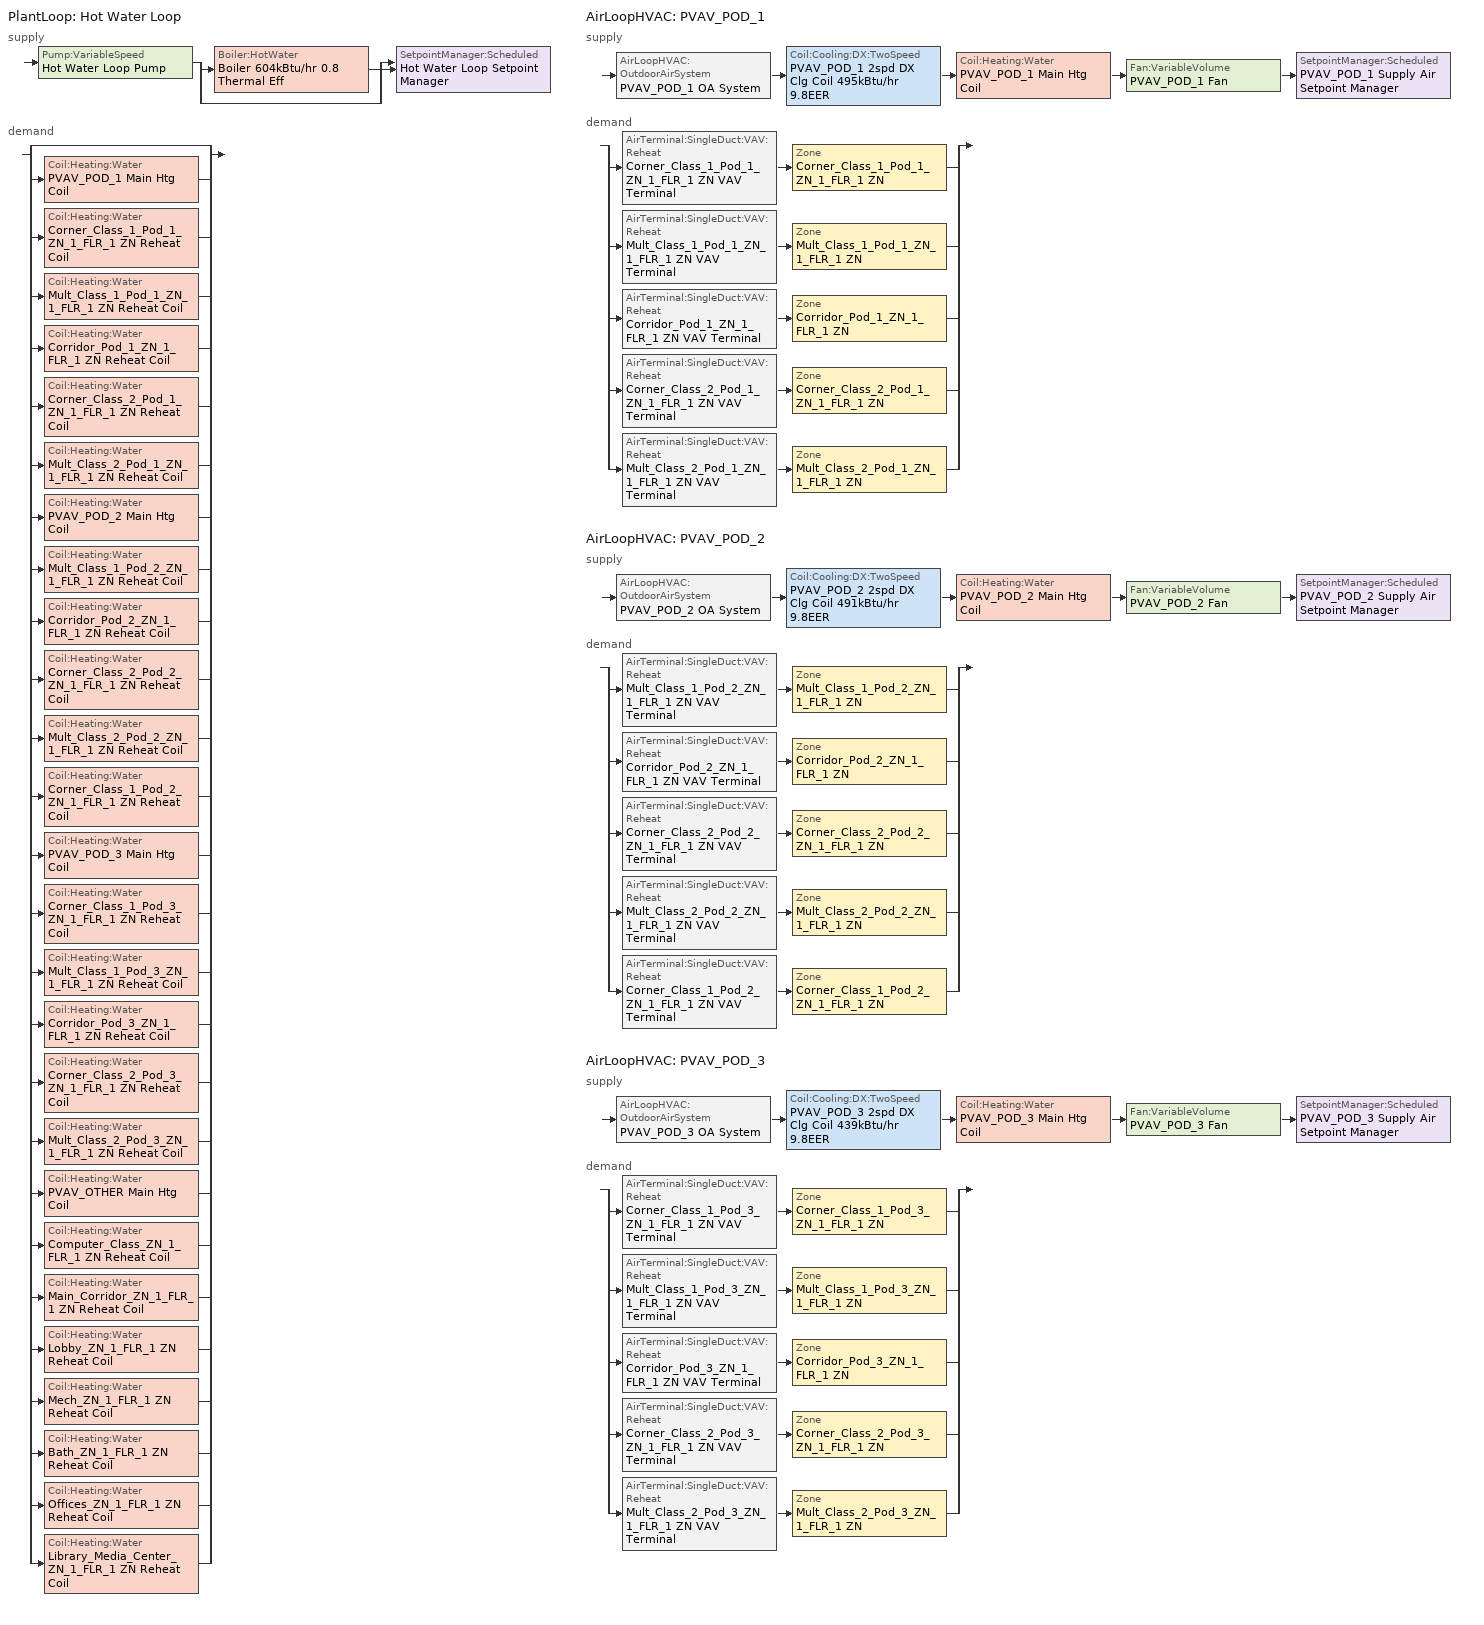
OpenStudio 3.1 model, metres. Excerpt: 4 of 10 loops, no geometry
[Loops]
PlantLoop 'Hot Water Loop'
 supply: Pump:VariableSpeed 'Hot Water Loop Pump' > split
  | Boiler:HotWater 'Boiler 604kBtu/hr 0.8 Thermal Eff'
  | bypass
  join > SetpointManager:Scheduled 'Hot Water Loop Setpoint Manager'
 demand: split
  | bypass
  | Coil:Heating:Water 'PVAV_POD_1 Main Htg Coil'
  | Coil:Heating:Water 'Corner_Class_1_Pod_1_ZN_1_FLR_1 ZN Reheat Coil'
  | Coil:Heating:Water 'Mult_Class_1_Pod_1_ZN_1_FLR_1 ZN Reheat Coil'
  | Coil:Heating:Water 'Corridor_Pod_1_ZN_1_FLR_1 ZN Reheat Coil'
  | Coil:Heating:Water 'Corner_Class_2_Pod_1_ZN_1_FLR_1 ZN Reheat Coil'
  | Coil:Heating:Water 'Mult_Class_2_Pod_1_ZN_1_FLR_1 ZN Reheat Coil'
  | Coil:Heating:Water 'PVAV_POD_2 Main Htg Coil'
  | Coil:Heating:Water 'Mult_Class_1_Pod_2_ZN_1_FLR_1 ZN Reheat Coil'
  | Coil:Heating:Water 'Corridor_Pod_2_ZN_1_FLR_1 ZN Reheat Coil'
  | Coil:Heating:Water 'Corner_Class_2_Pod_2_ZN_1_FLR_1 ZN Reheat Coil'
  | Coil:Heating:Water 'Mult_Class_2_Pod_2_ZN_1_FLR_1 ZN Reheat Coil'
  | Coil:Heating:Water 'Corner_Class_1_Pod_2_ZN_1_FLR_1 ZN Reheat Coil'
  | Coil:Heating:Water 'PVAV_POD_3 Main Htg Coil'
  | Coil:Heating:Water 'Corner_Class_1_Pod_3_ZN_1_FLR_1 ZN Reheat Coil'
  | Coil:Heating:Water 'Mult_Class_1_Pod_3_ZN_1_FLR_1 ZN Reheat Coil'
  | Coil:Heating:Water 'Corridor_Pod_3_ZN_1_FLR_1 ZN Reheat Coil'
  | Coil:Heating:Water 'Corner_Class_2_Pod_3_ZN_1_FLR_1 ZN Reheat Coil'
  | Coil:Heating:Water 'Mult_Class_2_Pod_3_ZN_1_FLR_1 ZN Reheat Coil'
  | Coil:Heating:Water 'PVAV_OTHER Main Htg Coil'
  | Coil:Heating:Water 'Computer_Class_ZN_1_FLR_1 ZN Reheat Coil'
  | Coil:Heating:Water 'Main_Corridor_ZN_1_FLR_1 ZN Reheat Coil'
  | Coil:Heating:Water 'Lobby_ZN_1_FLR_1 ZN Reheat Coil'
  | Coil:Heating:Water 'Mech_ZN_1_FLR_1 ZN Reheat Coil'
  | Coil:Heating:Water 'Bath_ZN_1_FLR_1 ZN Reheat Coil'
  | Coil:Heating:Water 'Offices_ZN_1_FLR_1 ZN Reheat Coil'
  | Coil:Heating:Water 'Library_Media_Center_ZN_1_FLR_1 ZN Reheat Coil'
AirLoopHVAC 'PVAV_POD_1'
 supply: AirLoopHVAC:OutdoorAirSystem 'PVAV_POD_1 OA System' > Coil:Cooling:DX:TwoSpeed 'PVAV_POD_1 2spd DX Clg Coil 495kBtu/hr 9.8EER' > Coil:Heating:Water 'PVAV_POD_1 Main Htg Coil' > Fan:VariableVolume 'PVAV_POD_1 Fan' > SetpointManager:Scheduled 'PVAV_POD_1 Supply Air Setpoint Manager'
 demand: split
  | AirTerminal:SingleDuct:VAV:Reheat 'Corner_Class_1_Pod_1_ZN_1_FLR_1 ZN VAV Terminal' > Zone 'Corner_Class_1_Pod_1_ZN_1_FLR_1 ZN'
  | AirTerminal:SingleDuct:VAV:Reheat 'Mult_Class_1_Pod_1_ZN_1_FLR_1 ZN VAV Terminal' > Zone 'Mult_Class_1_Pod_1_ZN_1_FLR_1 ZN'
  | AirTerminal:SingleDuct:VAV:Reheat 'Corridor_Pod_1_ZN_1_FLR_1 ZN VAV Terminal' > Zone 'Corridor_Pod_1_ZN_1_FLR_1 ZN'
  | AirTerminal:SingleDuct:VAV:Reheat 'Corner_Class_2_Pod_1_ZN_1_FLR_1 ZN VAV Terminal' > Zone 'Corner_Class_2_Pod_1_ZN_1_FLR_1 ZN'
  | AirTerminal:SingleDuct:VAV:Reheat 'Mult_Class_2_Pod_1_ZN_1_FLR_1 ZN VAV Terminal' > Zone 'Mult_Class_2_Pod_1_ZN_1_FLR_1 ZN'
AirLoopHVAC 'PVAV_POD_2'
 supply: AirLoopHVAC:OutdoorAirSystem 'PVAV_POD_2 OA System' > Coil:Cooling:DX:TwoSpeed 'PVAV_POD_2 2spd DX Clg Coil 491kBtu/hr 9.8EER' > Coil:Heating:Water 'PVAV_POD_2 Main Htg Coil' > Fan:VariableVolume 'PVAV_POD_2 Fan' > SetpointManager:Scheduled 'PVAV_POD_2 Supply Air Setpoint Manager'
 demand: split
  | AirTerminal:SingleDuct:VAV:Reheat 'Mult_Class_1_Pod_2_ZN_1_FLR_1 ZN VAV Terminal' > Zone 'Mult_Class_1_Pod_2_ZN_1_FLR_1 ZN'
  | AirTerminal:SingleDuct:VAV:Reheat 'Corridor_Pod_2_ZN_1_FLR_1 ZN VAV Terminal' > Zone 'Corridor_Pod_2_ZN_1_FLR_1 ZN'
  | AirTerminal:SingleDuct:VAV:Reheat 'Corner_Class_2_Pod_2_ZN_1_FLR_1 ZN VAV Terminal' > Zone 'Corner_Class_2_Pod_2_ZN_1_FLR_1 ZN'
  | AirTerminal:SingleDuct:VAV:Reheat 'Mult_Class_2_Pod_2_ZN_1_FLR_1 ZN VAV Terminal' > Zone 'Mult_Class_2_Pod_2_ZN_1_FLR_1 ZN'
  | AirTerminal:SingleDuct:VAV:Reheat 'Corner_Class_1_Pod_2_ZN_1_FLR_1 ZN VAV Terminal' > Zone 'Corner_Class_1_Pod_2_ZN_1_FLR_1 ZN'
AirLoopHVAC 'PVAV_POD_3'
 supply: AirLoopHVAC:OutdoorAirSystem 'PVAV_POD_3 OA System' > Coil:Cooling:DX:TwoSpeed 'PVAV_POD_3 2spd DX Clg Coil 439kBtu/hr 9.8EER' > Coil:Heating:Water 'PVAV_POD_3 Main Htg Coil' > Fan:VariableVolume 'PVAV_POD_3 Fan' > SetpointManager:Scheduled 'PVAV_POD_3 Supply Air Setpoint Manager'
 demand: split
  | AirTerminal:SingleDuct:VAV:Reheat 'Corner_Class_1_Pod_3_ZN_1_FLR_1 ZN VAV Terminal' > Zone 'Corner_Class_1_Pod_3_ZN_1_FLR_1 ZN'
  | AirTerminal:SingleDuct:VAV:Reheat 'Mult_Class_1_Pod_3_ZN_1_FLR_1 ZN VAV Terminal' > Zone 'Mult_Class_1_Pod_3_ZN_1_FLR_1 ZN'
  | AirTerminal:SingleDuct:VAV:Reheat 'Corridor_Pod_3_ZN_1_FLR_1 ZN VAV Terminal' > Zone 'Corridor_Pod_3_ZN_1_FLR_1 ZN'
  | AirTerminal:SingleDuct:VAV:Reheat 'Corner_Class_2_Pod_3_ZN_1_FLR_1 ZN VAV Terminal' > Zone 'Corner_Class_2_Pod_3_ZN_1_FLR_1 ZN'
  | AirTerminal:SingleDuct:VAV:Reheat 'Mult_Class_2_Pod_3_ZN_1_FLR_1 ZN VAV Terminal' > Zone 'Mult_Class_2_Pod_3_ZN_1_FLR_1 ZN'
[Sizing:Zone] Zone Cooling Design Supply Air Temperature Input Method=SupplyAirTemperature; Zone Cooling Design Supply Air Temperature {C}=12.7778; Zone Cooling Design Supply Air Temperature Difference {deltaC}=11.11; Zone Heating Design Supply Air Temperature Input Method=SupplyAirTemperature; Zone Heating Design Supply Air Temperature {C}=50; Zone Heating Design Supply Air Temperature Difference {deltaC}=11.11; Zone Cooling Design Supply Air Humidity Ratio {kg-H2O/kg-air}=0.0085; Zone Heating Design Supply Air Humidity Ratio {kg-H2O/kg-air}=0.008; Cooling Design Air Flow Method=DesignDay; Heating Design Air Flow Method=DesignDay; Account for Dedicated Outdoor Air System=No; Dedicated Outdoor Air System Control Strategy=NeutralSupplyAir; Dedicated Outdoor Air Low Setpoint Temperature for Design {C}=autosize; Dedicated Outdoor Air High Setpoint Temperature for Design {C}=autosize
Corner_Class_1_Pod_1_ZN_1_FLR_1 ZN; Corner_Class_1_Pod_2_ZN_1_FLR_1 ZN; Corner_Class_1_Pod_3_ZN_1_FLR_1 ZN; Corner_Class_2_Pod_1_ZN_1_FLR_1 ZN; Corner_Class_2_Pod_2_ZN_1_FLR_1 ZN; Corner_Class_2_Pod_3_ZN_1_FLR_1 ZN; Corridor_Pod_1_ZN_1_FLR_1 ZN; Corridor_Pod_2_ZN_1_FLR_1 ZN; Corridor_Pod_3_ZN_1_FLR_1 ZN; Mult_Class_1_Pod_1_ZN_1_FLR_1 ZN; Mult_Class_1_Pod_2_ZN_1_FLR_1 ZN; Mult_Class_1_Pod_3_ZN_1_FLR_1 ZN; Mult_Class_2_Pod_1_ZN_1_FLR_1 ZN; Mult_Class_2_Pod_2_ZN_1_FLR_1 ZN; Mult_Class_2_Pod_3_ZN_1_FLR_1 ZN
[Zone equipment]
Corner_Class_1_Pod_1_ZN_1_FLR_1 ZN: Corner_Class_1_Pod_1_ZN_1_FLR_1 ZN VAV Terminal
Corner_Class_1_Pod_2_ZN_1_FLR_1 ZN: Corner_Class_1_Pod_2_ZN_1_FLR_1 ZN VAV Terminal
Corner_Class_1_Pod_3_ZN_1_FLR_1 ZN: Corner_Class_1_Pod_3_ZN_1_FLR_1 ZN VAV Terminal
Corner_Class_2_Pod_1_ZN_1_FLR_1 ZN: Corner_Class_2_Pod_1_ZN_1_FLR_1 ZN VAV Terminal
Corner_Class_2_Pod_2_ZN_1_FLR_1 ZN: Corner_Class_2_Pod_2_ZN_1_FLR_1 ZN VAV Terminal
Corner_Class_2_Pod_3_ZN_1_FLR_1 ZN: Corner_Class_2_Pod_3_ZN_1_FLR_1 ZN VAV Terminal
Corridor_Pod_1_ZN_1_FLR_1 ZN: Corridor_Pod_1_ZN_1_FLR_1 ZN VAV Terminal
Corridor_Pod_2_ZN_1_FLR_1 ZN: Corridor_Pod_2_ZN_1_FLR_1 ZN VAV Terminal
Corridor_Pod_3_ZN_1_FLR_1 ZN: Corridor_Pod_3_ZN_1_FLR_1 ZN VAV Terminal
Mult_Class_1_Pod_1_ZN_1_FLR_1 ZN: Mult_Class_1_Pod_1_ZN_1_FLR_1 ZN VAV Terminal
Mult_Class_1_Pod_2_ZN_1_FLR_1 ZN: Mult_Class_1_Pod_2_ZN_1_FLR_1 ZN VAV Terminal
Mult_Class_1_Pod_3_ZN_1_FLR_1 ZN: Mult_Class_1_Pod_3_ZN_1_FLR_1 ZN VAV Terminal
Mult_Class_2_Pod_1_ZN_1_FLR_1 ZN: Mult_Class_2_Pod_1_ZN_1_FLR_1 ZN VAV Terminal
Mult_Class_2_Pod_2_ZN_1_FLR_1 ZN: Mult_Class_2_Pod_2_ZN_1_FLR_1 ZN VAV Terminal
Mult_Class_2_Pod_3_ZN_1_FLR_1 ZN: Mult_Class_2_Pod_3_ZN_1_FLR_1 ZN VAV Terminal
[PlantLoop]
Hot Water Loop: Fluid Type=Water; Glycol Concentration=0; Minimum Loop Temperature {C}=10; Plant Loop Volume {m3}=Autocalculate; Load Distribution Scheme=Optimal
[Sizing:Plant]
Hot Water Loop: Loop Type=Heating; Design Loop Exit Temperature {C}=82.2222; Loop Design Temperature Difference {deltaC}=11.1111; Sizing Option=NonCoincident; Zone Timesteps in Averaging Window=1; Coincident Sizing Factor Mode=None
[SetpointManager:Scheduled] Control Variable=Temperature
Name | Schedule | Setpoint Node or NodeList
Hot Water Loop Setpoint Manager | Hot Water Loop Temp - 180F | Hot Water Loop Supply Outlet Node
PVAV_POD_1 Supply Air Setpoint Manager | Supply Air Temp - 55.0F | PVAV_POD_1 Supply Outlet Node
PVAV_POD_2 Supply Air Setpoint Manager | Supply Air Temp - 55.0F 1 | PVAV_POD_2 Supply Outlet Node
PVAV_POD_3 Supply Air Setpoint Manager | Supply Air Temp - 55.0F 2 | PVAV_POD_3 Supply Outlet Node
[Pump:VariableSpeed]
Hot Water Loop Pump: Rated Pump Head {Pa}=179344; Motor Efficiency=0.865; Pump Control Type=Intermittent; Skin Loss Radiative Fraction=0.5; Design Power Sizing Method=PowerPerFlowPerPressure; Design Electric Power per Unit Flow Rate {W/(m3/s)}=348701.1; Design Shaft Power per Unit Flow Rate per Unit Head {W-s/m3-Pa}=1.28205; Design Minimum Flow Rate Fraction=0
[Boiler:HotWater]
Boiler 604kBtu/hr 0.8 Thermal Eff: Fuel Type=NaturalGas; Nominal Thermal Efficiency=0.8; Efficiency Curve Temperature Evaluation Variable=LeavingBoiler; Normalized Boiler Efficiency Curve=Boiler with No Minimum Turndown; Minimum Part Load Ratio=0; Maximum Part Load Ratio=1.2; Optimum Part Load Ratio=1; Water Outlet Upper Temperature Limit {C}=95; Boiler Flow Mode=LeavingSetpointModulated; Parasitic Electric Load {W}=0; Sizing Factor=1
[AirLoopHVAC] Availability Schedule=SchoolPrimary HVACOperationSchd; Design Supply Air Flow Rate {m3/s}=autosize; Design Return Air Flow Fraction of Supply Air Flow=1
PVAV_POD_1; PVAV_POD_2; PVAV_POD_3
[Sizing:System] Type of Load to Size On=Sensible; Central Heating Maximum System Air Flow Ratio=0.3; Preheat Design Temperature {C}=7.22222; Preheat Design Humidity Ratio {kg-H2O/kg-Air}=0.008; Precool Design Temperature {C}=12.7778; Precool Design Humidity Ratio {kg-H2O/kg-Air}=0.008; Central Cooling Design Supply Air Temperature {C}=12.7778; Central Heating Design Supply Air Temperature {C}=12.7778; Sizing Option=Coincident; 100% Outdoor Air in Cooling=No; 100% Outdoor Air in Heating=No; Central Cooling Design Supply Air Humidity Ratio {kg-H2O/kg-Air}=0.0085; Central Heating Design Supply Air Humidity Ratio {kg-H2O/kg-Air}=0.008; Cooling Design Air Flow Method=DesignDay; Cooling Design Air Flow Rate {m3/s}=0; Heating Design Air Flow Method=DesignDay; Heating Design Air Flow Rate {m3/s}=0; System Outdoor Air Method=ZoneSum; Zone Maximum Outdoor Air Fraction=1; Cooling Supply Air Flow Rate Per Floor Area {m3/s-m2}=0.00996765; Cooling Fraction of Autosized Cooling Supply Air Flow Rate=1; Cooling Supply Air Flow Rate Per Unit Cooling Capacity {m3/s-W}=3.94755e-05; Heating Supply Air Flow Rate Per Floor Area {m3/s-m2}=0.00996765; Heating Fraction of Autosized Heating Supply Air Flow Rate=1; Heating Fraction of Autosized Cooling Supply Air Flow Rate=1; Heating Supply Air Flow Rate Per Unit Heating Capacity {m3/s-W}=3.15882e-05; Cooling Design Capacity Method=CoolingDesignCapacity; Cooling Design Capacity {W}=autosize; Cooling Design Capacity Per Floor Area {W/m2}=234.7; Fraction of Autosized Cooling Design Capacity=1; Heating Design Capacity Method=HeatingDesignCapacity; Heating Design Capacity {W}=autosize; Heating Design Capacity Per Floor Area {W/m2}=157; Fraction of Autosized Heating Design Capacity=1; Central Cooling Capacity Control Method=OnOff
Name | Design Outdoor Air Flow Rate {m3/s}
PVAV_POD_1; PVAV_POD_2 | 3.706368
PVAV_POD_3 | 3.198876
[Fan:VariableVolume] Availability Schedule=Always On Discrete; Pressure Rise {Pa}=1389.92; Maximum Flow Rate {m3/s}=Autosize; Fan Power Minimum Flow Rate Input Method=Fraction; Fan Power Minimum Flow Fraction=0.25; Fan Power Minimum Air Flow Rate {m3/s}=0; Motor In Airstream Fraction=1; Fan Power Coefficient 1=0.04076; Fan Power Coefficient 2=0.0881; Fan Power Coefficient 3=-0.0729; Fan Power Coefficient 4=0.9437; Fan Power Coefficient 5=0
Name | Fan Total Efficiency | Motor Efficiency
PVAV_POD_1 Fan; PVAV_POD_2 Fan | 0.6045 | 0.93
PVAV_POD_3 Fan | 0.6006 | 0.924
[Coil:Heating:Water] Availability Schedule=Always On Discrete; Rated Inlet Water Temperature {C}=82.2222; Rated Outlet Water Temperature {C}=71.1111
Name | Rated Inlet Air Temperature {C} | Rated Outlet Air Temperature {C}
PVAV_POD_1 Main Htg Coil; PVAV_POD_2 Main Htg Coil; PVAV_POD_3 Main Htg Coil; PVAV_OTHER Main Htg Coil | 7.22222 | 12.7778
Corner_Class_1_Pod_1_ZN_1_FLR_1 ZN Reheat Coil; Mult_Class_1_Pod_1_ZN_1_FLR_1 ZN Reheat Coil; Corridor_Pod_1_ZN_1_FLR_1 ZN Reheat Coil; Corner_Class_2_Pod_1_ZN_1_FLR_1 ZN Reheat Coil; Mult_Class_2_Pod_1_ZN_1_FLR_1 ZN Reheat Coil; Mult_Class_1_Pod_2_ZN_1_FLR_1 ZN Reheat Coil; Corridor_Pod_2_ZN_1_FLR_1 ZN Reheat Coil; Corner_Class_2_Pod_2_ZN_1_FLR_1 ZN Reheat Coil; Mult_Class_2_Pod_2_ZN_1_FLR_1 ZN Reheat Coil; Corner_Class_1_Pod_2_ZN_1_FLR_1 ZN Reheat Coil; Corner_Class_1_Pod_3_ZN_1_FLR_1 ZN Reheat Coil; Mult_Class_1_Pod_3_ZN_1_FLR_1 ZN Reheat Coil; Corridor_Pod_3_ZN_1_FLR_1 ZN Reheat Coil; Corner_Class_2_Pod_3_ZN_1_FLR_1 ZN Reheat Coil; Mult_Class_2_Pod_3_ZN_1_FLR_1 ZN Reheat Coil; Computer_Class_ZN_1_FLR_1 ZN Reheat Coil; Main_Corridor_ZN_1_FLR_1 ZN Reheat Coil; Lobby_ZN_1_FLR_1 ZN Reheat Coil; Mech_ZN_1_FLR_1 ZN Reheat Coil; Bath_ZN_1_FLR_1 ZN Reheat Coil; Offices_ZN_1_FLR_1 ZN Reheat Coil; Library_Media_Center_ZN_1_FLR_1 ZN Reheat Coil | 12.7778 | 50
[Controller:WaterCoil] Action=Normal; Controller Convergence Tolerance {deltaC}=0.0001; Minimum Actuated Flow {m3/s}=0
Name | Water Coil
PVAV_POD_1 Main Htg Coil Controller | PVAV_POD_1 Main Htg Coil
Corner_Class_1_Pod_1_ZN_1_FLR_1 ZN Reheat Coil Controller | Corner_Class_1_Pod_1_ZN_1_FLR_1 ZN Reheat Coil
Mult_Class_1_Pod_1_ZN_1_FLR_1 ZN Reheat Coil Controller | Mult_Class_1_Pod_1_ZN_1_FLR_1 ZN Reheat Coil
Corridor_Pod_1_ZN_1_FLR_1 ZN Reheat Coil Controller | Corridor_Pod_1_ZN_1_FLR_1 ZN Reheat Coil
Corner_Class_2_Pod_1_ZN_1_FLR_1 ZN Reheat Coil Controller | Corner_Class_2_Pod_1_ZN_1_FLR_1 ZN Reheat Coil
Mult_Class_2_Pod_1_ZN_1_FLR_1 ZN Reheat Coil Controller | Mult_Class_2_Pod_1_ZN_1_FLR_1 ZN Reheat Coil
PVAV_POD_2 Main Htg Coil Controller | PVAV_POD_2 Main Htg Coil
Mult_Class_1_Pod_2_ZN_1_FLR_1 ZN Reheat Coil Controller | Mult_Class_1_Pod_2_ZN_1_FLR_1 ZN Reheat Coil
Corridor_Pod_2_ZN_1_FLR_1 ZN Reheat Coil Controller | Corridor_Pod_2_ZN_1_FLR_1 ZN Reheat Coil
Corner_Class_2_Pod_2_ZN_1_FLR_1 ZN Reheat Coil Controller | Corner_Class_2_Pod_2_ZN_1_FLR_1 ZN Reheat Coil
Mult_Class_2_Pod_2_ZN_1_FLR_1 ZN Reheat Coil Controller | Mult_Class_2_Pod_2_ZN_1_FLR_1 ZN Reheat Coil
Corner_Class_1_Pod_2_ZN_1_FLR_1 ZN Reheat Coil Controller | Corner_Class_1_Pod_2_ZN_1_FLR_1 ZN Reheat Coil
PVAV_POD_3 Main Htg Coil Controller | PVAV_POD_3 Main Htg Coil
Corner_Class_1_Pod_3_ZN_1_FLR_1 ZN Reheat Coil Controller | Corner_Class_1_Pod_3_ZN_1_FLR_1 ZN Reheat Coil
Mult_Class_1_Pod_3_ZN_1_FLR_1 ZN Reheat Coil Controller | Mult_Class_1_Pod_3_ZN_1_FLR_1 ZN Reheat Coil
Corridor_Pod_3_ZN_1_FLR_1 ZN Reheat Coil Controller | Corridor_Pod_3_ZN_1_FLR_1 ZN Reheat Coil
Corner_Class_2_Pod_3_ZN_1_FLR_1 ZN Reheat Coil Controller | Corner_Class_2_Pod_3_ZN_1_FLR_1 ZN Reheat Coil
Mult_Class_2_Pod_3_ZN_1_FLR_1 ZN Reheat Coil Controller | Mult_Class_2_Pod_3_ZN_1_FLR_1 ZN Reheat Coil
PVAV_OTHER Main Htg Coil Controller | PVAV_OTHER Main Htg Coil
Computer_Class_ZN_1_FLR_1 ZN Reheat Coil Controller | Computer_Class_ZN_1_FLR_1 ZN Reheat Coil
Main_Corridor_ZN_1_FLR_1 ZN Reheat Coil Controller | Main_Corridor_ZN_1_FLR_1 ZN Reheat Coil
Lobby_ZN_1_FLR_1 ZN Reheat Coil Controller | Lobby_ZN_1_FLR_1 ZN Reheat Coil
Mech_ZN_1_FLR_1 ZN Reheat Coil Controller | Mech_ZN_1_FLR_1 ZN Reheat Coil
Bath_ZN_1_FLR_1 ZN Reheat Coil Controller | Bath_ZN_1_FLR_1 ZN Reheat Coil
Offices_ZN_1_FLR_1 ZN Reheat Coil Controller | Offices_ZN_1_FLR_1 ZN Reheat Coil
Library_Media_Center_ZN_1_FLR_1 ZN Reheat Coil Controller | Library_Media_Center_ZN_1_FLR_1 ZN Reheat Coil
[Coil:Cooling:DX:TwoSpeed] Availability Schedule=Always On Discrete; Rated High Speed Total Cooling Capacity {W}=Autosize; Rated High Speed Sensible Heat Ratio=Autosize; Rated High Speed COP {W/W}=3.39929; Rated High Speed Air Flow Rate {m3/s}=Autosize; Unit Internal Static Air Pressure {Pa}=773.3; Total Cooling Capacity Function of Temperature Curve=PSZ-AC_CoolCLennoxStandard10Ton_TGA120S2B_CapFT; Total Cooling Capacity Function of Flow Fraction Curve=AHU-1_CoolCStandard10Ton_CapFF; Energy Input Ratio Function of Temperature Curve=PSZ-AC_CoolCStandard10Ton_EIRFT; Energy Input Ratio Function of Flow Fraction Curve=CoolCLennoxStandard10Ton_TGA120S2B_EIRFFF; Part Load Fraction Correlation Curve=PSZ-AC_CoolCLennoxStandard10Ton_TGA120S2B_PLR; Rated Low Speed Total Cooling Capacity {W}=Autosize; Rated Low Speed Sensible Heat Ratio=0.69; Rated Low Speed COP {W/W}=3.39929; Low Speed Total Cooling Capacity Function of Temperature Curve=PSZ-AC_CoolCLennoxStandard10Ton_TGA120S2B_CapFT; Low Speed Energy Input Ratio Function of Temperature Curve=PSZ-AC_CoolCStandard10Ton_EIRFT; Condenser Type=AirCooled; Minimum Outdoor Dry-Bulb Temperature for Compressor Operation {C}=-25; High Speed Evaporative Condenser Effectiveness=0; High Speed Evaporative Condenser Air Flow Rate {m3/s}=Autosize; High Speed Evaporative Condenser Pump Rated Power Consumption {W}=Autosize; Low Speed Evaporative Condenser Effectiveness=0; Low Speed Evaporative Condenser Air Flow Rate {m3/s}=Autosize; Low Speed Evaporative Condenser Pump Rated Power Consumption {W}=Autosize; Basin Heater Capacity {W/K}=10; Basin Heater Setpoint Temperature {C}=2
PVAV_POD_1 2spd DX Clg Coil 495kBtu/hr 9.8EER; PVAV_POD_2 2spd DX Clg Coil 491kBtu/hr 9.8EER; PVAV_POD_3 2spd DX Clg Coil 439kBtu/hr 9.8EER
[Controller:OutdoorAir] Minimum Outdoor Air Flow Rate {m3/s}=autosize; Maximum Outdoor Air Flow Rate {m3/s}=Autosize; Economizer Control Type=DifferentialEnthalpy; Economizer Control Action Type=ModulateFlow; Lockout Type=LockoutWithHeating; Minimum Limit Type=FixedMinimum; Minimum Outdoor Air Schedule=SchoolPrimary MinOA_MotorizedDamper_Sched; High Humidity Control=No; Heat Recovery Bypass Control Type=BypassWhenOAFlowGreaterThanMinimum
Name | Controller Mechanical Ventilation
Controller Outdoor Air 1 | PVAV_POD_1 Ventilation Controller
Controller Outdoor Air 2 | PVAV_POD_2 Ventilation Controller
Controller Outdoor Air 3 | PVAV_POD_3 Ventilation Controller
[Controller:MechanicalVentilation] Availability Schedule=SchoolPrimary MinOA_MotorizedDamper_Sched; System Outdoor Air Method=ZoneSum
PVAV_POD_1 Ventilation Controller; PVAV_POD_2 Ventilation Controller; PVAV_POD_3 Ventilation Controller
[AirLoopHVAC:OutdoorAirSystem]
Name | Controller
PVAV_POD_1 OA System | Controller Outdoor Air 1
PVAV_POD_2 OA System | Controller Outdoor Air 2
PVAV_POD_3 OA System | Controller Outdoor Air 3
[AvailabilityManager:NightCycle] Applicability Schedule=Always On Discrete; Control Type=CycleOnAny; Thermostat Tolerance {deltaC}=1; Cycling Run Time {s}=1800
Availability Manager Night Cycle 1; Availability Manager Night Cycle 2; Availability Manager Night Cycle 3; Availability Manager Night Cycle 4; Availability Manager Night Cycle 5; Availability Manager Night Cycle 6; Availability Manager Night Cycle 7
[AirTerminal:SingleDuct:VAV:Reheat] Availability Schedule=Always On Discrete; Maximum Air Flow Rate {m3/s}=AutoSize; Zone Minimum Air Flow Input Method=Constant; Fixed Minimum Air Flow Rate {m3/s}=0; Maximum Hot Water or Steam Flow Rate {m3/s}=AutoSize; Minimum Hot Water or Steam Flow Rate {m3/s}=0; Convergence Tolerance=0.001; Damper Heating Action=ReverseWithLimits; Maximum Flow per Zone Floor Area During Reheat {m3/s-m2}=AutoSize; Maximum Flow Fraction During Reheat=AutoSize; Maximum Reheat Air Temperature {C}=50; Control For Outdoor Air=No
Name | Constant Minimum Air Flow Fraction | Reheat Coil
Corner_Class_1_Pod_1_ZN_1_FLR_1 ZN VAV Terminal | 0.623968 | Corner_Class_1_Pod_1_ZN_1_FLR_1 ZN Reheat Coil
Mult_Class_1_Pod_1_ZN_1_FLR_1 ZN VAV Terminal | 0.623968 | Mult_Class_1_Pod_1_ZN_1_FLR_1 ZN Reheat Coil
Corridor_Pod_1_ZN_1_FLR_1 ZN VAV Terminal | 0.623968 | Corridor_Pod_1_ZN_1_FLR_1 ZN Reheat Coil
Corner_Class_2_Pod_1_ZN_1_FLR_1 ZN VAV Terminal | 0.623968 | Corner_Class_2_Pod_1_ZN_1_FLR_1 ZN Reheat Coil
Mult_Class_2_Pod_1_ZN_1_FLR_1 ZN VAV Terminal | 0.623968 | Mult_Class_2_Pod_1_ZN_1_FLR_1 ZN Reheat Coil
Mult_Class_1_Pod_2_ZN_1_FLR_1 ZN VAV Terminal | 0.629265 | Mult_Class_1_Pod_2_ZN_1_FLR_1 ZN Reheat Coil
Corridor_Pod_2_ZN_1_FLR_1 ZN VAV Terminal | 0.629265 | Corridor_Pod_2_ZN_1_FLR_1 ZN Reheat Coil
Corner_Class_2_Pod_2_ZN_1_FLR_1 ZN VAV Terminal | 0.629265 | Corner_Class_2_Pod_2_ZN_1_FLR_1 ZN Reheat Coil
Mult_Class_2_Pod_2_ZN_1_FLR_1 ZN VAV Terminal | 0.629265 | Mult_Class_2_Pod_2_ZN_1_FLR_1 ZN Reheat Coil
Corner_Class_1_Pod_2_ZN_1_FLR_1 ZN VAV Terminal | 0.629265 | Corner_Class_1_Pod_2_ZN_1_FLR_1 ZN Reheat Coil
Corner_Class_1_Pod_3_ZN_1_FLR_1 ZN VAV Terminal | 0.605848 | Corner_Class_1_Pod_3_ZN_1_FLR_1 ZN Reheat Coil
Mult_Class_1_Pod_3_ZN_1_FLR_1 ZN VAV Terminal | 0.605848 | Mult_Class_1_Pod_3_ZN_1_FLR_1 ZN Reheat Coil
Corridor_Pod_3_ZN_1_FLR_1 ZN VAV Terminal | 0.605848 | Corridor_Pod_3_ZN_1_FLR_1 ZN Reheat Coil
Corner_Class_2_Pod_3_ZN_1_FLR_1 ZN VAV Terminal | 0.605848 | Corner_Class_2_Pod_3_ZN_1_FLR_1 ZN Reheat Coil
Mult_Class_2_Pod_3_ZN_1_FLR_1 ZN VAV Terminal | 0.605848 | Mult_Class_2_Pod_3_ZN_1_FLR_1 ZN Reheat Coil
[Refrigeration:Compressor] Refrigeration Compressor Power Curve=Old_Low_Temp_Comp_Pwr_Curve; Refrigeration Compressor Capacity Curve=Old_Low_Temp_Comp_Cap_Curve; Rated Return Gas Temperature {C}=18.3; Rated Subcooling {deltaC}=0
Refrigeration Compressor 1; Refrigeration Compressor 2; Refrigeration Compressor 3; Refrigeration Compressor 4; Refrigeration Compressor 5; Refrigeration Compressor 6; Refrigeration Compressor 7; Refrigeration Compressor 8; Refrigeration Compressor 9; Refrigeration Compressor 10; Refrigeration Compressor 11; Refrigeration Compressor 12; Refrigeration Compressor 13; Refrigeration Compressor 14; Refrigeration Compressor 15; Refrigeration Compressor 16; Refrigeration Compressor 17; Refrigeration Compressor 18; Refrigeration Compressor 19; Refrigeration Compressor 20
[EnergyManagementSystem:Sensor]
Name | Output Variable or Output Meter | Output Variable or Output Meter Index Key
Facility_Int_LTG | InteriorLights:Electricity
Mains_Water_Temp_Sen | Site Mains Water Temperature | Environment
OAT; OAT_1; OAT_2; OAT_3 | Site Outdoor Air Drybulb Temperature | Environment
[EnergyManagementSystem:Program]
Transformer_Load_Prog: SET Wired_LTG = Facility_Int_LTG*0.0119
Mains_Water_Prg: SET Mains_Water_Temp_Act = Mains_Water_Temp_Sen
PVAVOTHEROptimumStartProg0: IF DaylightSavings==0 && DayOfWeek>1 && Hour==5 && OAT<23.9 && OAT>1.7; SET PVAVOTHERClgSch0 = 29.4; SET PVAVOTHERHtgSch0 = 15.6; ELSEIF DaylightSavings==0 && DayOfWeek==1 && Hour==7 && OAT<23.9 && OAT>1.7; SET PVAVOTHERClgSch0 = 29.4; SET PVAVOTHERHtgSch0 = 15.6; ELSEIF DaylightSavings==1 && DayOfWeek>1 && Hour==4 && OAT<23.9 && OAT>1.7; SET PVAVOTHERClgSch0 = 29.4; SET PVAVOTHERHtgSch0 = 15.6; ELSEIF DaylightSavings==1 && DayOfWeek==1 && Hour==6 && OAT<23.9 && OAT>1.7; SET PVAVOTHERClgSch0 = 29.4; SET PVAVOTHERHtgSch0 = 15.6; ELSE; SET PVAVOTHERClgSch0 = NULL; SET PVAVOTHERHtgSch0 = NULL; ENDIF
PVAVPOD1OptimumStartProg0: IF DaylightSavings==0 && DayOfWeek>1 && Hour==5 && OAT_1<23.9 && OAT_1>1.7; SET PVAVPOD1ClgSch0 = 29.4; SET PVAVPOD1HtgSch0 = 15.6; ELSEIF DaylightSavings==0 && DayOfWeek==1 && Hour==7 && OAT_1<23.9 && OAT_1>1.7; SET PVAVPOD1ClgSch0 = 29.4; SET PVAVPOD1HtgSch0 = 15.6; ELSEIF DaylightSavings==1 && DayOfWeek>1 && Hour==4 && OAT_1<23.9 && OAT_1>1.7; SET PVAVPOD1ClgSch0 = 29.4; SET PVAVPOD1HtgSch0 = 15.6; ELSEIF DaylightSavings==1 && DayOfWeek==1 && Hour==6 && OAT_1<23.9 && OAT_1>1.7; SET PVAVPOD1ClgSch0 = 29.4; SET PVAVPOD1HtgSch0 = 15.6; ELSE; SET PVAVPOD1ClgSch0 = NULL; SET PVAVPOD1HtgSch0 = NULL; ENDIF
PVAVPOD2OptimumStartProg0: IF DaylightSavings==0 && DayOfWeek>1 && Hour==5 && OAT_2<23.9 && OAT_2>1.7; SET PVAVPOD2ClgSch0 = 29.4; SET PVAVPOD2HtgSch0 = 15.6; ELSEIF DaylightSavings==0 && DayOfWeek==1 && Hour==7 && OAT_2<23.9 && OAT_2>1.7; SET PVAVPOD2ClgSch0 = 29.4; SET PVAVPOD2HtgSch0 = 15.6; ELSEIF DaylightSavings==1 && DayOfWeek>1 && Hour==4 && OAT_2<23.9 && OAT_2>1.7; SET PVAVPOD2ClgSch0 = 29.4; SET PVAVPOD2HtgSch0 = 15.6; ELSEIF DaylightSavings==1 && DayOfWeek==1 && Hour==6 && OAT_2<23.9 && OAT_2>1.7; SET PVAVPOD2ClgSch0 = 29.4; SET PVAVPOD2HtgSch0 = 15.6; ELSE; SET PVAVPOD2ClgSch0 = NULL; SET PVAVPOD2HtgSch0 = NULL; ENDIF
PVAVPOD3OptimumStartProg0: IF DaylightSavings==0 && DayOfWeek>1 && Hour==5 && OAT_3<23.9 && OAT_3>1.7; SET PVAVPOD3ClgSch0 = 29.4; SET PVAVPOD3HtgSch0 = 15.6; ELSEIF DaylightSavings==0 && DayOfWeek==1 && Hour==7 && OAT_3<23.9 && OAT_3>1.7; SET PVAVPOD3ClgSch0 = 29.4; SET PVAVPOD3HtgSch0 = 15.6; ELSEIF DaylightSavings==1 && DayOfWeek>1 && Hour==4 && OAT_3<23.9 && OAT_3>1.7; SET PVAVPOD3ClgSch0 = 29.4; SET PVAVPOD3HtgSch0 = 15.6; ELSEIF DaylightSavings==1 && DayOfWeek==1 && Hour==6 && OAT_3<23.9 && OAT_3>1.7; SET PVAVPOD3ClgSch0 = 29.4; SET PVAVPOD3HtgSch0 = 15.6; ELSE; SET PVAVPOD3ClgSch0 = NULL; SET PVAVPOD3HtgSch0 = NULL; ENDIF
[EnergyManagementSystem:ProgramCallingManager]
Transformer_Load_Prog_Manager: AfterPredictorAfterHVACManagers; Transformer_Load_Prog
Mains_Water_Prg_Mgr: BeginTimestepBeforePredictor; Mains_Water_Prg
PVAVOTHEROptimumStartCallingManager0: BeginTimestepBeforePredictor; PVAVOTHEROptimumStartProg0
PVAVPOD1OptimumStartCallingManager0: BeginTimestepBeforePredictor; PVAVPOD1OptimumStartProg0
PVAVPOD2OptimumStartCallingManager0: BeginTimestepBeforePredictor; PVAVPOD2OptimumStartProg0
PVAVPOD3OptimumStartCallingManager0: BeginTimestepBeforePredictor; PVAVPOD3OptimumStartProg0
[EnergyManagementSystem:OutputVariable]
Wired_LTG: EMS Variable=Wired_LTG; Type of Data in Variable=Summed; Update Frequency=ZoneTimeStep; Units=J
[ElectricLoadCenter:Transformer]
Transformer_1: Availability Schedule=Always On Discrete; Transformer Usage=PowerInFromGrid; Rated Capacity {VA}=112500; Phase=3; Conductor Material=Aluminum; Full Load Temperature Rise {C}=150; Fraction of Eddy Current Losses=0.1; Performance Input Method=NominalEfficiency; Nameplate Efficiency=0.982; Per Unit Load for Nameplate Efficiency=0.35; Reference Temperature for Nameplate Efficiency {C}=75; Consider Transformer Loss for Utility Cost=Yes; Meter Name 1=Wired_LTG_Electricity; Meter Name 2=InteriorEquipment:Electricity
[EnergyManagementSystem:Actuator] Actuated Component Control Type=Schedule Value
Name | Actuated Component | Actuated Component Type
Mains_Water_Temp_Act | Mains Water Temperature | Schedule:Constant
PVAVOTHERHtgSch0; PVAVPOD1HtgSch0; PVAVPOD2HtgSch0; PVAVPOD3HtgSch0 | SchoolPrimary HTGSETP_SCH_NO_OPTIMUM | Schedule:Year
PVAVOTHERClgSch0; PVAVPOD1ClgSch0; PVAVPOD2ClgSch0; PVAVPOD3ClgSch0 | SchoolPrimary CLGSETP_SCH_NO_OPTIMUM | Schedule:Year
[HeatExchanger:AirToAir:SensibleAndLatent] Availability Schedule=Always On Discrete; Nominal Supply Air Flow Rate {m3/s}=autosize; Sensible Effectiveness at 100% Heating Air Flow=0.7; Latent Effectiveness at 100% Heating Air Flow=0.6; Sensible Effectiveness at 75% Heating Air Flow=0.7; Latent Effectiveness at 75% Heating Air Flow=0.6; Sensible Effectiveness at 100% Cooling Air Flow=0.75; Latent Effectiveness at 100% Cooling Air Flow=0.6; Sensible Effectiveness at 75% Cooling Air Flow=0.75; Latent Effectiveness at 75% Cooling Air Flow=0.6; Supply Air Outlet Temperature Control=No; Heat Exchanger Type=Rotary; Frost Control Type=ExhaustOnly; Threshold Temperature {C}=-23.3; Initial Defrost Time Fraction=0.167; Rate of Defrost Time Fraction Increase {1/K}=1.44; Economizer Lockout=Yes
Name | Nominal Electric Power {W}
Cafeteria_ZN_1_FLR_1 ZN PSZ-AC_2-7 ERV | 1117.77
PVAV_POD_1 ERV; PVAV_POD_2 ERV | 1645.59
PVAV_POD_3 ERV | 1427.12
[SetpointManager:OutdoorAirPretreat] Minimum Setpoint Temperature {C}=-99; Maximum Setpoint Temperature {C}=99; Minimum Setpoint Humidity Ratio {kgWater/kgDryAir}=1e-05; Maximum Setpoint Humidity Ratio {kgWater/kgDryAir}=1
Name | Setpoint Node or NodeList
Setpoint Manager Outdoor Air Pretreat 1 | Cafeteria_ZN_1_FLR_1 ZN PSZ-AC_2-7 ERV Primary Outlet Air Node
Setpoint Manager Outdoor Air Pretreat 2 | PVAV_POD_1 ERV Primary Outlet Air Node
Setpoint Manager Outdoor Air Pretreat 3 | PVAV_POD_2 ERV Primary Outlet Air Node
Setpoint Manager Outdoor Air Pretreat 4 | PVAV_POD_3 ERV Primary Outlet Air Node
[Schedule:Constant]
Name | Value
Always On Discrete | 1
Mains Water Temperature | 10
[Schedule:Ruleset]
Name | Default Day Schedule | Summer Design Day Schedule | Winter Design Day Schedule
SchoolPrimary HTGSETP_SCH_NO_OPTIMUM | SchoolPrimary HTGSETP_SCH_NO_OPTIMUM Default | SchoolPrimary HTGSETP_SCH_NO_OPTIMUM Summer Design Day | SchoolPrimary HTGSETP_SCH_NO_OPTIMUM Winter Design Day
SchoolPrimary CLGSETP_SCH_NO_OPTIMUM | SchoolPrimary CLGSETP_SCH_NO_OPTIMUM Default | SchoolPrimary CLGSETP_SCH_NO_OPTIMUM Summer Design Day | SchoolPrimary CLGSETP_SCH_NO_OPTIMUM Winter Design Day
Hot Water Loop Temp - 180F | Hot Water Loop Temp - 180F Default
SchoolPrimary HVACOperationSchd | SchoolPrimary HVACOperationSchd Default | SchoolPrimary HVACOperationSchd Summer Design Day | SchoolPrimary HVACOperationSchd Winter Design Day
SchoolPrimary MinOA_MotorizedDamper_Sched | SchoolPrimary MinOA_MotorizedDamper_Sched Default | SchoolPrimary MinOA_MotorizedDamper_Sched Summer Design Day | SchoolPrimary MinOA_MotorizedDamper_Sched Winter Design Day
Supply Air Temp - 55.0F | Supply Air Temp - 55.0F Default
Supply Air Temp - 55.0F 1 | Supply Air Temp - 55.0F Default 1
Supply Air Temp - 55.0F 2 | Supply Air Temp - 55.0F Default 2
[Schedule:Day]
SchoolPrimary HTGSETP_SCH_NO_OPTIMUM Default; SchoolPrimary HTGSETP_SCH_NO_OPTIMUM Summer Design Day: 24, 0, 15.6
SchoolPrimary HTGSETP_SCH_NO_OPTIMUM Wkdy Day: 6, 0, 15.6, 21, 0, 21, 24, 0, 15.6
SchoolPrimary HTGSETP_SCH_NO_OPTIMUM Winter Design Day: 24, 0, 21
SchoolPrimary CLGSETP_SCH_NO_OPTIMUM Default; SchoolPrimary CLGSETP_SCH_NO_OPTIMUM Winter Design Day: 24, 0, 26.7
SchoolPrimary CLGSETP_SCH_NO_OPTIMUM Summer Design Day: 24, 0, 24
SchoolPrimary CLGSETP_SCH_NO_OPTIMUM Wkdy Day: 6, 0, 26.7, 21, 0, 24, 24, 0, 26.7
Hot Water Loop Temp - 180F Default: 24, 0, 82.2222
SchoolPrimary HVACOperationSchd Default; SchoolPrimary MinOA_MotorizedDamper_Sched Default: 24, 0, 0
SchoolPrimary HVACOperationSchd Winter Design Day; SchoolPrimary HVACOperationSchd Summer Design Day; SchoolPrimary HVACOperationSchd WntrDsn|SmrDsn|Wkdy Day: 7, 0, 0, 21, 0, 1, 24, 0, 0
SchoolPrimary MinOA_MotorizedDamper_Sched Winter Design Day; SchoolPrimary MinOA_MotorizedDamper_Sched Summer Design Day; SchoolPrimary MinOA_MotorizedDamper_Sched WntrDsn|SmrDsn|Wkdy Day: 8, 0, 0, 21, 0, 1, 24, 0, 0
Supply Air Temp - 55.0F Default; Supply Air Temp - 55.0F Default 1; Supply Air Temp - 55.0F Default 2: 24, 0, 12.7778
[Schedule:Rule] Rule Order=0; Apply Monday=Yes; Apply Tuesday=Yes; Apply Wednesday=Yes; Apply Thursday=Yes; Apply Friday=Yes; Date Specification Type=DateRange; Start Month=1; Start Day=1; End Month=12; End Day=31
Name | Schedule Ruleset | Day Schedule
Schedule Rule 18 | SchoolPrimary HTGSETP_SCH_NO_OPTIMUM | SchoolPrimary HTGSETP_SCH_NO_OPTIMUM Wkdy Day
Schedule Rule 19 | SchoolPrimary CLGSETP_SCH_NO_OPTIMUM | SchoolPrimary CLGSETP_SCH_NO_OPTIMUM Wkdy Day
Schedule Rule 76 | SchoolPrimary HVACOperationSchd | SchoolPrimary HVACOperationSchd WntrDsn|SmrDsn|Wkdy Day
Schedule Rule 77 | SchoolPrimary MinOA_MotorizedDamper_Sched | SchoolPrimary MinOA_MotorizedDamper_Sched WntrDsn|SmrDsn|Wkdy Day
[Curve:Bicubic] Minimum Value of x=-40; Maximum Value of x=-17.8; Minimum Value of y=4.4; Maximum Value of y=54.4
Name | Coefficient1 Constant | Coefficient2 x | Coefficient3 x**2 | Coefficient4 y | Coefficient5 y**2 | Coefficient6 x*y | Coefficient7 x**3 | Coefficient8 y**3 | Coefficient9 x**2*y | Coefficient10 x*y**2
Old_Low_Temp_Comp_Pwr_Curve | 29669.3 | 1027.63 | 18.1066 | -442.2 | 11.1335 | -20.3805 | 0.139981 | -0.0588669 | -0.218452 | 0.203858
Old_Low_Temp_Comp_Cap_Curve | 170752 | 6102.9 | 78.262 | -2959.43 | 19.7877 | -90.9581 | 0.435965 | -0.0411577 | -0.608846 | 0.459133
[Curve:Cubic]
Boiler with No Minimum Turndown: Coefficient1 Constant=0.7463; Coefficient2 x=1.3196; Coefficient3 x**2=-2.2154; Coefficient4 x**3=1.1674; Minimum Value of x=0; Maximum Value of x=1.3
[Curve:Biquadratic] Minimum Value of x=17; Maximum Value of x=22; Minimum Value of y=29; Maximum Value of y=46
Name | Coefficient1 Constant | Coefficient2 x | Coefficient3 x**2 | Coefficient4 y | Coefficient5 y**2 | Coefficient6 x*y
PSZ-AC_CoolCLennoxStandard10Ton_TGA120S2B_CapFT | 0.42415 | 0.04426 | -0.00042 | 0.00333 | -8e-05 | -0.00021
PSZ-AC_CoolCStandard10Ton_EIRFT | 1.23649 | -0.02431 | 0.00057 | -0.01434 | 0.00063 | -0.00038
[Curve:Quadratic]
Name | Coefficient1 Constant | Coefficient2 x | Coefficient3 x**2 | Minimum Value of x | Maximum Value of x
AHU-1_CoolCStandard10Ton_CapFF | 0.77136 | 0.34053 | -0.11088 | 0.75918 | 1.13877
CoolCLennoxStandard10Ton_TGA120S2B_EIRFFF | 1.2055 | -0.32953 | 0.12308 | 0.75918 | 1.13877
PSZ-AC_CoolCLennoxStandard10Ton_TGA120S2B_PLR | 0.771 | 0.229 | 0 | 0 | 1
